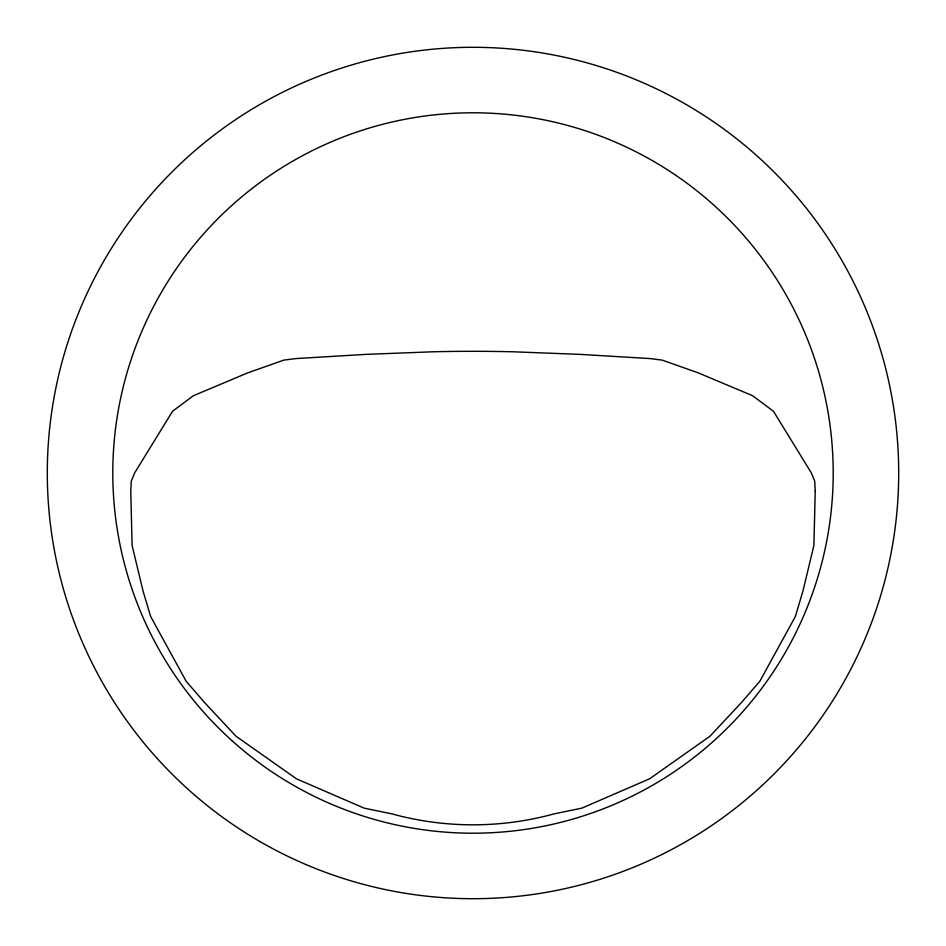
<?xml version="1.0" encoding="UTF-8"?>
<svg xmlns="http://www.w3.org/2000/svg" width="946" height="946" viewBox="0 0 946 946"><rect width="100%" height="100%" fill="white"/><g stroke="black" fill="none" stroke-linecap="round" stroke-linejoin="round"><path stroke-width="1.42" d="M815.239 490.962L813.903 545.464L802.858 591.38L795.35 616.52L759.78 681.357L741.297 702.689L709.997 736.213L649.559 778.806L581.885 808.132L553.564 813.998A273.347 243.548 0 0 1 392.436 813.998L364.115 808.132L296.441 778.806L236.003 736.213L204.703 702.689L186.22 681.357L150.651 616.52L143.142 591.38L132.097 545.464L130.761 490.962L131.281 481.195L134.604 473L172.539 411.274L193.374 395.735L247.923 372.795L283.812 360.119L295.932 358.569L366.185 354.36L433.611 351.77A262.74 41.104 0 0 1 512.389 351.77L579.815 354.36L650.068 358.569L662.188 360.119L698.077 372.795L752.626 395.735L773.461 411.274L811.396 473L814.719 481.195L815.239 490.962M260.15 841.668A425.7 425.7 0 0 0 898.7 473A425.7 425.7 0 0 0 260.15 104.332A425.7 425.7 0 0 0 260.15 841.668M231.971 740.683A360.213 360.213 0 0 0 825.338 547.888A360.213 360.213 0 0 0 361.691 130.418A360.213 360.213 0 0 0 231.971 740.683"/></g></svg>
